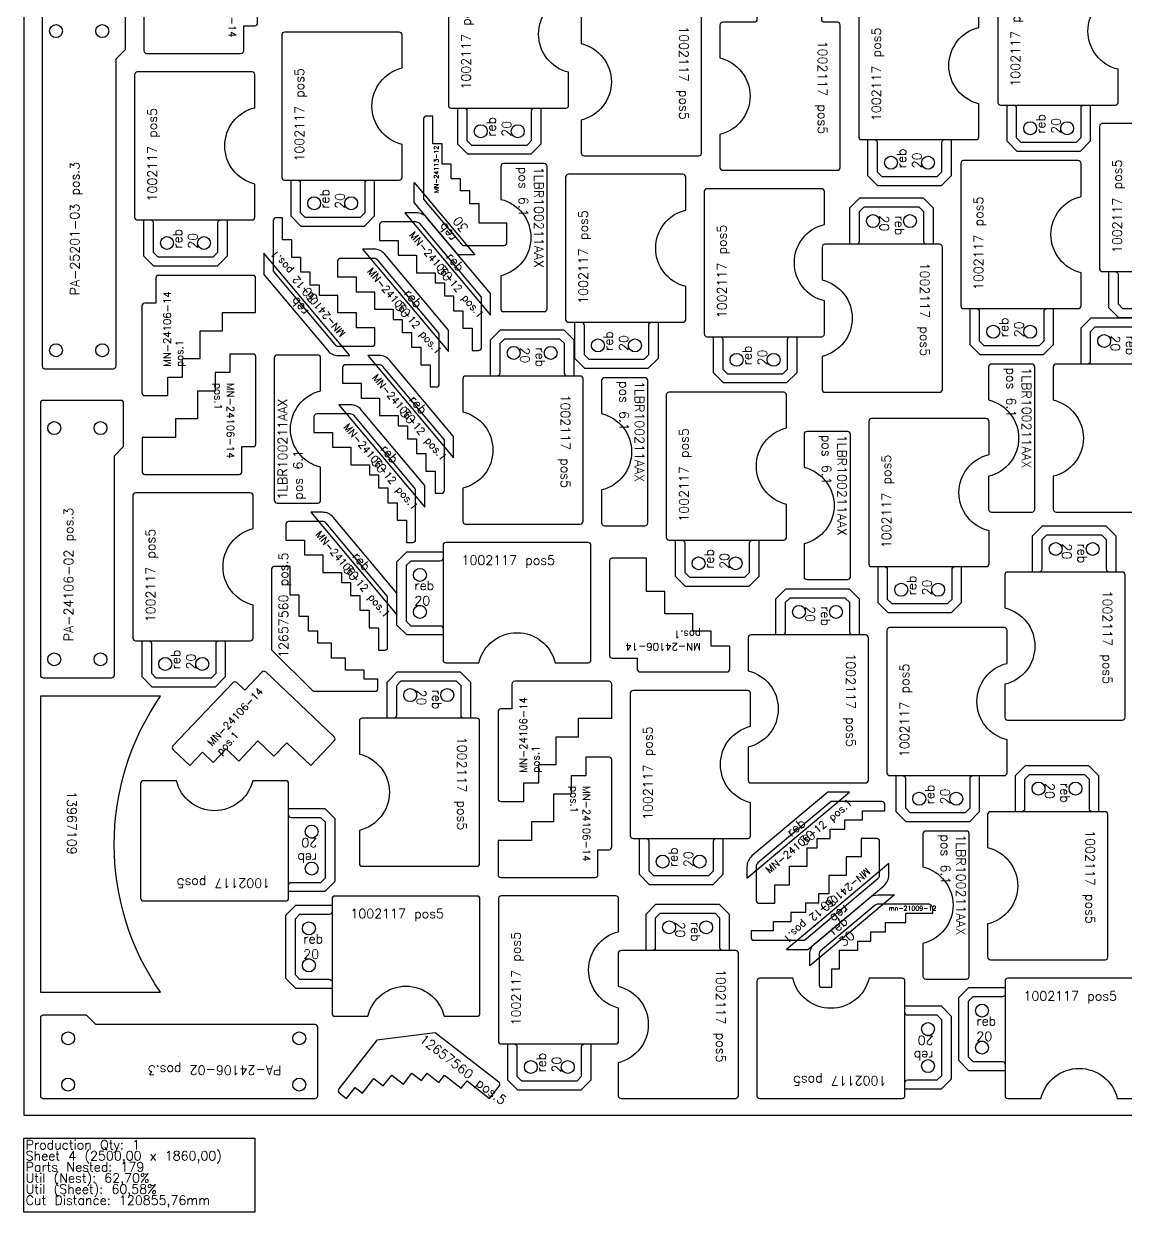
# Model space of a CAD drawing. Header units: millimetres. Extents: x 7875 to 10375, y -105 to 1860.
# Drawn here: x 7875 to 9066, y -105 to 1180 of the extents above; entities that cross this region are included whole.
import ezdxf

# ---------------------------------------------------------------- set-up
doc = ezdxf.new("R2010")
doc.units = ezdxf.units.MM
for name, color, linetype in [('1002117', 7, 'Continuous'), ('12657560', 7, 'Continuous'), ('13967109', 7, 'Continuous'), ('1LBR100211AAX', 7, 'Continuous'), ('MN-21009-12', 7, 'Continuous'), ('MN-24106-12', 7, 'Continuous'), ('MN-24106-14', 7, 'Continuous'), ('MN24113-12', 7, 'Continuous'), ('PA-24106-02', 7, 'Continuous'), ('PA-25201-03', 7, 'Continuous'), ('reb 30', 6, 'Continuous'), ('Rebaixo', 6, 'Continuous'), ('sheet', 24, 'Continuous'), ('Stats', 7, 'Continuous'), ('Texto', 7, 'Continuous')]:
    doc.layers.add(name, color=color, linetype=linetype)
doc.styles.get("Standard").update_dxf_attribs({"font": 'txt.shx'})

msp = doc.modelspace()

# ---------------------------------------------------------------- linework, layer by layer
at = {"layer": '1002117', "color": 4}
for points in [[(8464.3, 1245.8, 0.414214), (8461.3, 1248.8), (8337.3, 1248.8, 0.414214), (8334.3, 1245.8), (8334.3, 1091.8, 0.414214), (8337.3, 1088.8), (8351.3, 1088.8, -0.414214), (8354.3, 1085.8), (8354.3, 1053.8), (8359.3, 1048.8), (8419.3, 1048.8), (8424.3, 1053.8), (8424.3, 1085.8, -0.414214), (8427.3, 1088.8), (8461.3, 1088.8, 0.414214), (8464.3, 1091.8), (8464.3, 1127.5, -0.786796), (8464.3, 1210.1)], [(9058.5, 1249, 0.414214), (9055.5, 1252), (8931.5, 1252, 0.414214), (8928.5, 1249), (8928.5, 1095, 0.414214), (8931.5, 1092), (8945.5, 1092, -0.414214), (8948.5, 1089), (8948.5, 1057), (8953.5, 1052), (9013.5, 1052), (9018.5, 1057), (9018.5, 1089, -0.414214), (9021.5, 1092), (9055.5, 1092, 0.414214), (9058.5, 1095), (9058.5, 1130.7, -0.786796), (9058.5, 1213.3)], [(8478, 1040.2, 0.414214), (8481, 1037.2), (8605, 1037.2, 0.414214), (8608, 1040.2), (8608, 1194.2, 0.414214), (8605, 1197.2), (8591, 1197.2, -0.414214), (8588, 1200.2), (8588, 1232.2), (8583, 1237.2), (8523, 1237.2), (8518, 1232.2), (8518, 1200.2, -0.414214), (8515, 1197.2), (8481, 1197.2, 0.414214), (8478, 1194.2), (8478, 1158.5, -0.786796), (8478, 1075.9)], [(8628, 1024.6, 0.414214), (8631, 1021.6), (8755, 1021.6, 0.414214), (8758, 1024.6), (8758, 1178.6, 0.414214), (8755, 1181.6), (8741, 1181.6, -0.414214), (8738, 1184.6), (8738, 1216.6), (8733, 1221.6), (8673, 1221.6), (8668, 1216.6), (8668, 1184.6, -0.414214), (8665, 1181.6), (8631, 1181.6, 0.414214), (8628, 1178.6), (8628, 1143, -0.786796), (8628, 1060.3)], [(8908, 1211.7, 0.414214), (8905, 1214.7), (8781, 1214.7, 0.414214), (8778, 1211.7), (8778, 1057.7, 0.414214), (8781, 1054.7), (8795, 1054.7, -0.414214), (8798, 1051.7), (8798, 1019.7), (8803, 1014.7), (8863, 1014.7), (8868, 1019.7), (8868, 1051.7, -0.414214), (8871, 1054.7), (8905, 1054.7, 0.414214), (8908, 1057.7), (8908, 1093.4, -0.786796), (8908, 1176)], [(8284.1, 1167.9, 0.414214), (8281.1, 1170.9), (8157.1, 1170.9, 0.414214), (8154.1, 1167.9), (8154.1, 1013.9, 0.414214), (8157.1, 1010.9), (8171.1, 1010.9, -0.414214), (8174.1, 1007.9), (8174.1, 975.9), (8179.1, 970.9), (8239.1, 970.9), (8244.1, 975.9), (8244.1, 1007.9, -0.414214), (8247.1, 1010.9), (8281.1, 1010.9, 0.414214), (8284.1, 1013.9), (8284.1, 1049.6, -0.786796), (8284.1, 1132.2)], [(8124.9, 1124.9, 0.414214), (8121.9, 1127.9), (7997.9, 1127.9, 0.414214), (7994.9, 1124.9), (7994.9, 970.9, 0.414214), (7997.9, 967.9), (8011.9, 967.9, -0.414214), (8014.9, 964.9), (8014.9, 932.9), (8019.9, 927.9), (8079.9, 927.9), (8084.9, 932.9), (8084.9, 964.9, -0.414214), (8087.9, 967.9), (8121.9, 967.9, 0.414214), (8124.9, 970.9), (8124.9, 1006.6, -0.786796), (8124.9, 1089.2)], [(9168.5, 1069, 0.414214), (9165.5, 1072), (9041.5, 1072, 0.414214), (9038.5, 1069), (9038.5, 915, 0.414214), (9041.5, 912), (9055.5, 912, -0.414214), (9058.5, 909), (9058.5, 877), (9063.5, 872), (9123.5, 872), (9128.5, 877), (9128.5, 909, -0.414214), (9131.5, 912), (9165.5, 912, 0.414214), (9168.5, 915), (9168.5, 950.7, -0.786796), (9168.5, 1033.3)], [(9018.5, 1029, 0.414214), (9015.5, 1032), (8891.5, 1032, 0.414214), (8888.5, 1029), (8888.5, 875, 0.414214), (8891.5, 872), (8905.5, 872, -0.414214), (8908.5, 869), (8908.5, 837), (8913.5, 832), (8973.5, 832), (8978.5, 837), (8978.5, 869, -0.414214), (8981.5, 872), (9015.5, 872, 0.414214), (9018.5, 875), (9018.5, 910.7, -0.786796), (9018.5, 993.3)], [(8591, 1014.2, 0.414214), (8588, 1017.2), (8464, 1017.2, 0.414214), (8461, 1014.2), (8461, 860.2, 0.414214), (8464, 857.2), (8478, 857.2, -0.414214), (8481, 854.2), (8481, 822.2), (8486, 817.2), (8546, 817.2), (8551, 822.2), (8551, 854.2, -0.414214), (8554, 857.2), (8588, 857.2, 0.414214), (8591, 860.2), (8591, 895.9, -0.786796), (8591, 978.5)], [(8741, 998.6, 0.414214), (8738, 1001.6), (8614, 1001.6, 0.414214), (8611, 998.6), (8611, 844.6, 0.414214), (8614, 841.6), (8628, 841.6, -0.414214), (8631, 838.6), (8631, 806.6), (8636, 801.6), (8696, 801.6), (8701, 806.6), (8701, 838.6, -0.414214), (8704, 841.6), (8738, 841.6, 0.414214), (8741, 844.6), (8741, 880.3, -0.786796), (8741, 963)], [(8738.5, 784.6, 0.414214), (8741.5, 781.6), (8865.5, 781.6, 0.414214), (8868.5, 784.6), (8868.5, 938.6, 0.414214), (8865.5, 941.6), (8851.5, 941.6, -0.414214), (8848.5, 944.6), (8848.5, 976.6), (8843.5, 981.6), (8783.5, 981.6), (8778.5, 976.6), (8778.5, 944.6, -0.414214), (8775.5, 941.6), (8741.5, 941.6, 0.414214), (8738.5, 938.6), (8738.5, 903, -0.786796), (8738.5, 820.3)], [(8988.5, 655, 0.414214), (8991.5, 652), (9115.5, 652, 0.414214), (9118.5, 655), (9118.5, 809, 0.414214), (9115.5, 812), (9101.5, 812, -0.414214), (9098.5, 815), (9098.5, 847), (9093.5, 852), (9033.5, 852), (9028.5, 847), (9028.5, 815, -0.414214), (9025.5, 812), (8991.5, 812, 0.414214), (8988.5, 809), (8988.5, 773.3, -0.786796), (8988.5, 690.7)], [(8349.9, 642.1, 0.414214), (8352.9, 639.1), (8476.9, 639.1, 0.414214), (8479.9, 642.1), (8479.9, 796.1, 0.414214), (8476.9, 799.1), (8462.9, 799.1, -0.414214), (8459.9, 802.1), (8459.9, 834.1), (8454.9, 839.1), (8394.9, 839.1), (8389.9, 834.1), (8389.9, 802.1, -0.414214), (8386.9, 799.1), (8352.9, 799.1, 0.414214), (8349.9, 796.1), (8349.9, 760.4, -0.786796), (8349.9, 677.8)], [(8699.9, 778.6, 0.414214), (8696.9, 781.6), (8572.9, 781.6, 0.414214), (8569.9, 778.6), (8569.9, 624.6, 0.414214), (8572.9, 621.6), (8586.9, 621.6, -0.414214), (8589.9, 618.6), (8589.9, 586.6), (8594.9, 581.6), (8654.9, 581.6), (8659.9, 586.6), (8659.9, 618.6, -0.414214), (8662.9, 621.6), (8696.9, 621.6, 0.414214), (8699.9, 624.6), (8699.9, 660.3, -0.786796), (8699.9, 743)], [(8919, 750, 0.414214), (8916, 753), (8792, 753, 0.414214), (8789, 750), (8789, 596, 0.414214), (8792, 593), (8806, 593, -0.414214), (8809, 590), (8809, 558), (8814, 553), (8874, 553), (8879, 558), (8879, 590, -0.414214), (8882, 593), (8916, 593, 0.414214), (8919, 596), (8919, 631.7, -0.786796), (8919, 714.3)], [(8123, 669.8, 0.414214), (8120, 672.8), (7996, 672.8, 0.414214), (7993, 669.8), (7993, 515.8, 0.414214), (7996, 512.8), (8010, 512.8, -0.414214), (8013, 509.8), (8013, 477.8), (8018, 472.8), (8078, 472.8), (8083, 477.8), (8083, 509.8, -0.414214), (8086, 512.8), (8120, 512.8, 0.414214), (8123, 515.8), (8123, 551.5, -0.786796), (8123, 634.1)], [(8485.5, 489.1, 0.414214), (8488.5, 492.1), (8488.5, 616.1, 0.414214), (8485.5, 619.1), (8331.5, 619.1, 0.414214), (8328.5, 616.1), (8328.5, 602.1, -0.414214), (8325.5, 599.1), (8293.5, 599.1), (8288.5, 594.1), (8288.5, 534.1), (8293.5, 529.1), (8325.5, 529.1, -0.414214), (8328.5, 526.1), (8328.5, 492.1, 0.414214), (8331.5, 489.1), (8367.2, 489.1, -0.786796), (8449.8, 489.1)], [(8936.1, 430.1, 0.414214), (8939.1, 427.1), (9063.1, 427.1, 0.414214), (9066.1, 430.1), (9066.1, 584.1, 0.414214), (9063.1, 587.1), (9049.1, 587.1, -0.414214), (9046.1, 590.1), (9046.1, 622.1), (9041.1, 627.1), (8981.1, 627.1), (8976.1, 622.1), (8976.1, 590.1, -0.414214), (8973.1, 587.1), (8939.1, 587.1, 0.414214), (8936.1, 584.1), (8936.1, 548.4, -0.786796), (8936.1, 465.8)], [(8658.5, 362.1, 0.414214), (8661.5, 359.1), (8785.5, 359.1, 0.414214), (8788.5, 362.1), (8788.5, 516.1, 0.414214), (8785.5, 519.1), (8771.5, 519.1, -0.414214), (8768.5, 522.1), (8768.5, 554.1), (8763.5, 559.1), (8703.5, 559.1), (8698.5, 554.1), (8698.5, 522.1, -0.414214), (8695.5, 519.1), (8661.5, 519.1, 0.414214), (8658.5, 516.1), (8658.5, 480.4, -0.786796), (8658.5, 397.8)], [(8938.5, 524.1, 0.414214), (8935.5, 527.1), (8811.5, 527.1, 0.414214), (8808.5, 524.1), (8808.5, 370.1, 0.414214), (8811.5, 367.1), (8825.5, 367.1, -0.414214), (8828.5, 364.1), (8828.5, 332.1), (8833.5, 327.1), (8893.5, 327.1), (8898.5, 332.1), (8898.5, 364.1, -0.414214), (8901.5, 367.1), (8935.5, 367.1, 0.414214), (8938.5, 370.1), (8938.5, 405.7, -0.786796), (8938.5, 488.4)], [(8238, 272.1, 0.414214), (8241, 269.1), (8365, 269.1, 0.414214), (8368, 272.1), (8368, 426.1, 0.414214), (8365, 429.1), (8351, 429.1, -0.414214), (8348, 432.1), (8348, 464.1), (8343, 469.1), (8283, 469.1), (8278, 464.1), (8278, 432.1, -0.414214), (8275, 429.1), (8241, 429.1, 0.414214), (8238, 426.1), (8238, 390.4, -0.786796), (8238, 307.8)], [(8661, 456.1, 0.414214), (8658, 459.1), (8534, 459.1, 0.414214), (8531, 456.1), (8531, 302.1, 0.414214), (8534, 299.1), (8548, 299.1, -0.414214), (8551, 296.1), (8551, 264.1), (8556, 259.1), (8616, 259.1), (8621, 264.1), (8621, 296.1, -0.414214), (8624, 299.1), (8658, 299.1, 0.414214), (8661, 302.1), (8661, 337.8, -0.786796), (8661, 420.4)], [(8004.4, 361.6, 0.414214), (8001.4, 358.6), (8001.4, 234.6, 0.414214), (8004.4, 231.6), (8158.4, 231.6, 0.414214), (8161.4, 234.6), (8161.4, 248.6, -0.414214), (8164.4, 251.6), (8196.4, 251.6), (8201.4, 256.6), (8201.4, 316.6), (8196.4, 321.6), (8164.4, 321.6, -0.414214), (8161.4, 324.6), (8161.4, 358.6, 0.414214), (8158.4, 361.6), (8122.7, 361.6, -0.786796), (8040.1, 361.6)], [(8917.5, 171, 0.414214), (8920.5, 168), (9044.5, 168, 0.414214), (9047.5, 171), (9047.5, 325, 0.414214), (9044.5, 328), (9030.5, 328, -0.414214), (9027.5, 331), (9027.5, 363), (9022.5, 368), (8962.5, 368), (8957.5, 363), (8957.5, 331, -0.414214), (8954.5, 328), (8920.5, 328, 0.414214), (8917.5, 325), (8917.5, 289.3, -0.786796), (8917.5, 206.7)], [(8365.4, 106.9, 0.414214), (8368.4, 109.9), (8368.4, 233.9, 0.414214), (8365.4, 236.9), (8211.4, 236.9, 0.414214), (8208.4, 233.9), (8208.4, 219.9, -0.414214), (8205.4, 216.9), (8173.4, 216.9), (8168.4, 211.9), (8168.4, 151.9), (8173.4, 146.9), (8205.4, 146.9, -0.414214), (8208.4, 143.9), (8208.4, 109.9, 0.414214), (8211.4, 106.9), (8247.1, 106.9, -0.786796), (8329.7, 106.9)], [(8518.4, 234, 0.414214), (8515.4, 237), (8391.4, 237, 0.414214), (8388.4, 234), (8388.4, 80, 0.414214), (8391.4, 77), (8405.4, 77, -0.414214), (8408.4, 74), (8408.4, 42), (8413.4, 37), (8473.4, 37), (8478.4, 42), (8478.4, 74, -0.414214), (8481.4, 77), (8515.4, 77, 0.414214), (8518.4, 80), (8518.4, 115.7, -0.786796), (8518.4, 198.3)], [(8518, 21, 0.414214), (8521, 18), (8645, 18, 0.414214), (8648, 21), (8648, 175, 0.414214), (8645, 178), (8631, 178, -0.414214), (8628, 181), (8628, 213), (8623, 218), (8563, 218), (8558, 213), (8558, 181, -0.414214), (8555, 178), (8521, 178, 0.414214), (8518, 175), (8518, 139.3, -0.786796), (8518, 56.7)], [(8671, 148, 0.414214), (8668, 145), (8668, 21, 0.414214), (8671, 18), (8825, 18, 0.414214), (8828, 21), (8828, 35, -0.414214), (8831, 38), (8863, 38), (8868, 43), (8868, 103), (8863, 108), (8831, 108, -0.414214), (8828, 111), (8828, 145, 0.414214), (8825, 148), (8789.3, 148, -0.786796), (8706.7, 148)], [(9093.4, 18, 0.414214), (9096.4, 21), (9096.4, 145, 0.414214), (9093.4, 148), (8939.4, 148, 0.414214), (8936.4, 145), (8936.4, 131, -0.414214), (8933.4, 128), (8901.4, 128), (8896.4, 123), (8896.4, 63), (8901.4, 58), (8933.4, 58, -0.414214), (8936.4, 55), (8936.4, 21, 0.414214), (8939.4, 18), (8975.1, 18, -0.786796), (9057.7, 18)]]:
    msp.add_lwpolyline(points, format="xyb", close=True, dxfattribs=at)
for centre in [(8369.3, 1063.8), (8409.3, 1063.8), (8963.5, 1067), (9003.5, 1067), (8813, 1029.7), (8853, 1029.7), (8189.1, 985.9), (8229.1, 985.9), (8793.5, 966.6), (8833.5, 966.6), (8029.9, 942.9), (8069.9, 942.9), (8923.5, 847), (8963.5, 847), (8496, 832.2), (8536, 832.2), (9043.5, 837), (8404.9, 824.1), (8444.9, 824.1), (8646, 816.6), (8686, 816.6), (8991.1, 612.1), (9031.1, 612.1), (8604.9, 596.6), (8644.9, 596.6), (8303.5, 584.1), (8824, 568), (8864, 568), (8303.5, 544.1), (8713.5, 544.1), (8753.5, 544.1), (8028, 487.8), (8068, 487.8), (8293, 454.1), (8333, 454.1), (8972.5, 353), (9012.5, 353), (8843.5, 342.1), (8883.5, 342.1), (8186.4, 306.6), (8186.4, 266.6), (8566, 274.1), (8606, 274.1), (8183.4, 201.9), (8573, 203), (8613, 203), (8183.4, 161.9), (8911.4, 113), (8853, 93), (8911.4, 73), (8423.4, 52), (8463.4, 52), (8853, 53)]:
    msp.add_circle(centre, 7, dxfattribs=at)
at = {"layer": '12657560', "color": 5}
for points in [[(8163, 593.2), (8146, 593.2, 0.414214), (8143, 590.2), (8143, 503.2), (8188, 458.2), (8255, 458.2, 0.414214), (8258, 461.2), (8258, 471.2), (8243, 471.2), (8243, 481.2), (8223, 481.2), (8223, 494.2), (8208, 494.2), (8208, 510.2), (8193, 510.2), (8193, 523.2), (8183, 523.2), (8183, 539.2), (8173, 539.2), (8173, 562.2), (8163, 562.2)], [(8378.8, 18), (8389.3, 31.4, 0.414214), (8388.7, 35.6), (8320.1, 89.1), (8256.9, 81.2), (8215.8, 28.4, 0.414214), (8216.3, 24.1), (8224.2, 18), (8233.4, 29.8), (8241.3, 23.7), (8253.6, 39.5), (8263.8, 31.5), (8273.1, 43.3), (8285.7, 33.5), (8294.9, 45.3), (8305.2, 37.3), (8311.3, 45.2), (8323.9, 35.4), (8330.1, 43.3), (8348.2, 29.2), (8354.4, 37)]]:
    msp.add_lwpolyline(points, format="xyb", close=True, dxfattribs=at)
at = {"layer": '13967109', "color": 5}
msp.add_lwpolyline([(7893, 452.8), (7893, 132.8), (8023, 132.8, -0.313859), (8023, 452.8)], format="xyb", close=True, dxfattribs=at)
at = {"layer": '1LBR100211AAX', "color": 5}
for points in [[(8438, 1028.8), (8394, 1028.8, 0.414214), (8391, 1025.8), (8391, 990.1, -0.786796), (8391, 907.5), (8391, 871.8, 0.414214), (8394, 868.8), (8438, 868.8, 0.414214), (8441, 871.8), (8441, 1025.8, 0.414214)], [(8149, 661.8), (8193, 661.8, 0.414214), (8196, 664.8), (8196, 700.5, -0.786796), (8196, 783.1), (8196, 818.8, 0.414214), (8193, 821.8), (8149, 821.8, 0.414214), (8146, 818.8), (8146, 664.8, 0.414214)], [(8965.5, 812), (8921.5, 812, 0.414214), (8918.5, 809), (8918.5, 773.3, -0.786796), (8918.5, 690.7), (8918.5, 655, 0.414214), (8921.5, 652), (8965.5, 652, 0.414214), (8968.5, 655), (8968.5, 809, 0.414214)], [(8546.9, 797.2), (8502.9, 797.2, 0.414214), (8499.9, 794.2), (8499.9, 758.5, -0.786796), (8499.9, 675.9), (8499.9, 640.2, 0.414214), (8502.9, 637.2), (8546.9, 637.2, 0.414214), (8549.9, 640.2), (8549.9, 794.2, 0.414214)], [(8766, 739.1), (8722, 739.1, 0.414214), (8719, 736.1), (8719, 700.4, -0.786796), (8719, 617.8), (8719, 582.1, 0.414214), (8722, 579.1), (8766, 579.1, 0.414214), (8769, 582.1), (8769, 736.1, 0.414214)], [(8894.5, 307.1), (8850.5, 307.1, 0.414214), (8847.5, 304.1), (8847.5, 268.4, -0.786796), (8847.5, 185.7), (8847.5, 150.1, 0.414214), (8850.5, 147.1), (8894.5, 147.1, 0.414214), (8897.5, 150.1), (8897.5, 304.1, 0.414214)]]:
    msp.add_lwpolyline(points, format="xyb", close=True, dxfattribs=at)
at = {"layer": 'MN-21009-12', "color": 6}
msp.add_lwpolyline([(8757.1, 158.2), (8757.1, 178.2), (8777.1, 178.2), (8777.1, 188.2), (8791.1, 188.2), (8791.1, 198.2), (8807.1, 198.2), (8807.1, 208.2), (8829.1, 208.2), (8829.1, 218.2), (8858.1, 218.2), (8858.1, 223.2, 0.414214), (8853.1, 228.2), (8799, 228.2, 0.176327), (8795.8, 227), (8736.9, 177.7, 0.221695), (8735.1, 173.8), (8735.1, 141.2, 0.414214), (8738.1, 138.2), (8749.1, 138.2), (8749.1, 158.2)], format="xyb", close=True, dxfattribs=at)
at = {"layer": 'MN-24106-12', "color": 1}
for points in [[(8154.8, 970.3), (8147.8, 970.3, 0.414214), (8144.8, 967.3), (8144.8, 912.4), (8211.4, 833.1, 0.221695), (8215.2, 831.3), (8251.8, 831.3, 0.414214), (8254.8, 834.3), (8254.8, 851.3), (8234.8, 851.3), (8234.8, 867.3), (8214.8, 867.3), (8214.8, 886.3), (8194.8, 886.3), (8194.8, 897.3), (8184.8, 897.3), (8184.8, 911.3), (8174.8, 911.3), (8174.8, 927.3), (8164.8, 927.3), (8164.8, 946.3), (8154.8, 946.3)], [(8359.9, 826.7), (8366.9, 826.7, 0.414214), (8369.9, 829.7), (8369.9, 884.5), (8303.4, 963.9, 0.221695), (8299.5, 965.7), (8262.9, 965.7, 0.414214), (8259.9, 962.7), (8259.9, 945.7), (8279.9, 945.7), (8279.9, 929.7), (8299.9, 929.7), (8299.9, 910.7), (8319.9, 910.7), (8319.9, 899.7), (8329.9, 899.7), (8329.9, 885.7), (8339.9, 885.7), (8339.9, 869.7), (8349.9, 869.7), (8349.9, 850.7), (8359.9, 850.7)], [(8314.4, 787.3), (8321.4, 787.3, 0.414214), (8324.4, 790.3), (8324.4, 845.2), (8257.8, 924.5, 0.221695), (8254, 926.3), (8217.4, 926.3, 0.414214), (8214.4, 923.3), (8214.4, 906.3), (8234.4, 906.3), (8234.4, 890.3), (8254.4, 890.3), (8254.4, 871.3), (8274.4, 871.3), (8274.4, 860.3), (8284.4, 860.3), (8284.4, 846.3), (8294.4, 846.3), (8294.4, 830.3), (8304.4, 830.3), (8304.4, 811.3), (8314.4, 811.3)], [(8319.9, 672.3), (8326.9, 672.3, 0.414214), (8329.9, 675.3), (8329.9, 730.2), (8263.4, 809.5, 0.221695), (8259.5, 811.3), (8222.9, 811.3, 0.414214), (8219.9, 808.3), (8219.9, 791.3), (8239.9, 791.3), (8239.9, 775.3), (8259.9, 775.3), (8259.9, 756.3), (8279.9, 756.3), (8279.9, 745.3), (8289.9, 745.3), (8289.9, 731.3), (8299.9, 731.3), (8299.9, 715.3), (8309.9, 715.3), (8309.9, 696.3), (8319.9, 696.3)], [(8288.8, 619.1), (8295.8, 619.1, 0.414214), (8298.8, 622.1), (8298.8, 676.9), (8232.2, 756.3, 0.221695), (8228.4, 758.1), (8191.8, 758.1, 0.414214), (8188.8, 755.1), (8188.8, 738.1), (8208.8, 738.1), (8208.8, 722.1), (8228.8, 722.1), (8228.8, 703.1), (8248.8, 703.1), (8248.8, 692.1), (8258.8, 692.1), (8258.8, 678.1), (8268.8, 678.1), (8268.8, 662.1), (8278.8, 662.1), (8278.8, 643.1), (8288.8, 643.1)], [(8258.5, 502.8), (8265.5, 502.8, 0.414214), (8268.5, 505.8), (8268.5, 560.7), (8202, 640, 0.221695), (8198.2, 641.8), (8161.5, 641.8, 0.414214), (8158.5, 638.8), (8158.5, 621.8), (8178.5, 621.8), (8178.5, 605.8), (8198.5, 605.8), (8198.5, 586.8), (8218.5, 586.8), (8218.5, 575.8), (8228.5, 575.8), (8228.5, 561.8), (8238.5, 561.8), (8238.5, 545.8), (8248.5, 545.8), (8248.5, 526.8), (8258.5, 526.8)], [(8806.2, 329.1), (8806.2, 336.1, 0.414214), (8803.2, 339.1), (8748.3, 339.1), (8669, 272.6, 0.221695), (8667.2, 268.7), (8667.2, 232.1, 0.414214), (8670.2, 229.1), (8687.2, 229.1), (8687.2, 249.1), (8703.2, 249.1), (8703.2, 269.1), (8722.2, 269.1), (8722.2, 289.1), (8733.2, 289.1), (8733.2, 299.1), (8747.2, 299.1), (8747.2, 309.1), (8763.2, 309.1), (8763.2, 319.1), (8782.2, 319.1), (8782.2, 329.1)], [(8661.6, 199.1), (8661.6, 192.1, 0.414214), (8664.6, 189.1), (8719.5, 189.1), (8798.8, 255.7, 0.221695), (8800.6, 259.5), (8800.6, 296.1, 0.414214), (8797.6, 299.1), (8780.6, 299.1), (8780.6, 279.1), (8764.6, 279.1), (8764.6, 259.1), (8745.6, 259.1), (8745.6, 239.1), (8734.6, 239.1), (8734.6, 229.1), (8720.6, 229.1), (8720.6, 219.1), (8704.6, 219.1), (8704.6, 209.1), (8685.6, 209.1), (8685.6, 199.1)]]:
    msp.add_lwpolyline(points, format="xyb", close=True, dxfattribs=at)
at = {"layer": 'MN-24106-14', "color": 5}
for points in [[(8040.9, 1187.9), (8004.9, 1187.9), (8004.9, 1150.9, 0.414214), (8007.9, 1147.9), (8109.9, 1147.9, 0.414214), (8112.9, 1150.9), (8112.9, 1177.9), (8124.9, 1177.9, 0.414214), (8127.9, 1180.9), (8127.9, 1274.9, 0.414214), (8124.9, 1277.9), (8099.9, 1277.9), (8099.9, 1257.9), (8083.9, 1257.9), (8083.9, 1237.9), (8064.9, 1237.9), (8064.9, 1207.9), (8040.9, 1207.9)], [(8089.8, 867.9), (8125.8, 867.9), (8125.8, 904.9, 0.414214), (8122.8, 907.9), (8020.8, 907.9, 0.414214), (8017.8, 904.9), (8017.8, 877.9), (8005.8, 877.9, 0.414214), (8002.8, 874.9), (8002.8, 780.9, 0.414214), (8005.8, 777.9), (8030.8, 777.9), (8030.8, 797.9), (8046.8, 797.9), (8046.8, 817.9), (8065.8, 817.9), (8065.8, 847.9), (8089.8, 847.9)], [(8039, 732.8), (8003, 732.8), (8003, 695.8, 0.414214), (8006, 692.8), (8108, 692.8, 0.414214), (8111, 695.8), (8111, 722.8), (8123, 722.8, 0.414214), (8126, 725.8), (8126, 819.8, 0.414214), (8123, 822.8), (8098, 822.8), (8098, 802.8), (8082, 802.8), (8082, 782.8), (8063, 782.8), (8063, 752.8), (8039, 752.8)], [(8548.5, 566.1), (8548.5, 602.1), (8511.5, 602.1, 0.414214), (8508.5, 599.1), (8508.5, 497.1, 0.414214), (8511.5, 494.1), (8538.5, 494.1), (8538.5, 482.1, 0.414214), (8541.5, 479.1), (8635.5, 479.1, 0.414214), (8638.5, 482.1), (8638.5, 507.1), (8618.5, 507.1), (8618.5, 523.1), (8598.5, 523.1), (8598.5, 542.1), (8568.5, 542.1), (8568.5, 566.1)], [(8159.4, 402.6), (8185.5, 377.9), (8210.9, 404.7, 0.414214), (8210.8, 409), (8136.8, 479.1, 0.414214), (8132.5, 479), (8114, 459.4), (8105.3, 467.6, 0.414214), (8101, 467.5), (8036.4, 399.3, 0.414214), (8036.5, 395.1), (8054.6, 377.9), (8068.4, 392.4), (8080, 381.4), (8093.8, 395.9), (8107.6, 382.8), (8128.2, 404.6), (8145.6, 388.1)], [(8475, 429.1), (8511, 429.1), (8511, 466.1, 0.414214), (8508, 469.1), (8406, 469.1, 0.414214), (8403, 466.1), (8403, 439.1), (8391, 439.1, 0.414214), (8388, 436.1), (8388, 342.1, 0.414214), (8391, 339.1), (8416, 339.1), (8416, 359.1), (8432, 359.1), (8432, 379.1), (8451, 379.1), (8451, 409.1), (8475, 409.1)], [(8424, 297), (8388, 297), (8388, 260, 0.414214), (8391, 257), (8493, 257, 0.414214), (8496, 260), (8496, 287), (8508, 287, 0.414214), (8511, 290), (8511, 384, 0.414214), (8508, 387), (8483, 387), (8483, 367), (8467, 367), (8467, 347), (8448, 347), (8448, 317), (8424, 317)]]:
    msp.add_lwpolyline(points, format="xyb", close=True, dxfattribs=at)
at = {"layer": 'MN24113-12', "color": 3}
msp.add_lwpolyline([(8310.4, 1080.2, 0.414214), (8307.4, 1077.2), (8307.4, 990.2), (8347.9, 942, 0.221695), (8351.7, 940.2), (8394.4, 940.2, 0.414214), (8397.4, 943.2), (8397.4, 964.2), (8367.4, 964.2), (8367.4, 985.2), (8357.4, 985.2), (8357.4, 999.2), (8347.4, 999.2), (8347.4, 1012.2), (8337.4, 1012.2), (8337.4, 1028.2), (8327.4, 1028.2), (8327.4, 1050.2), (8317.4, 1050.2), (8317.4, 1080.2)], format="xyb", close=True, dxfattribs=at)
at = {"layer": 'PA-24106-02', "color": 5}
for points in [[(7973, 712.8), (7983, 722.8), (7983, 769.8, 0.414214), (7980, 772.8), (7896, 772.8, 0.414214), (7893, 769.8), (7893, 475.8, 0.414214), (7896, 472.8), (7970, 472.8, 0.414214), (7973, 475.8)], [(7953, 98), (7943, 108), (7896, 108, 0.414214), (7893, 105), (7893, 21, 0.414214), (7896, 18), (8190, 18, 0.414214), (8193, 21), (8193, 95, 0.414214), (8190, 98)]]:
    msp.add_lwpolyline(points, format="xyb", close=True, dxfattribs=at)
for centre in [(7908, 742.8), (7958, 742.8), (7908, 492.8), (7958, 492.8), (7923, 83), (8173, 83), (7923, 33), (8173, 33)]:
    msp.add_circle(centre, 7, dxfattribs=at)
at = {"layer": 'PA-25201-03', "color": 5}
msp.add_lwpolyline([(7974.9, 1142), (7984.9, 1152), (7984.9, 1199, 0.414214), (7981.9, 1202), (7897.9, 1202, 0.414214), (7894.9, 1199), (7894.9, 810, 0.414214), (7897.9, 807), (7971.9, 807, 0.414214), (7974.9, 810)], format="xyb", close=True, dxfattribs=at)
for centre in [(7909.9, 1172), (7959.9, 1172), (7909.9, 827), (7959.9, 827)]:
    msp.add_circle(centre, 7, dxfattribs=at)
at = {"layer": 'reb 30', "color": 6}
msp.add_lwpolyline([(8725.1, 161.3), (8725.1, 173.8, -0.221695), (8730.5, 185.3), (8789.3, 234.7, -0.176327), (8799, 238.2), (8816.8, 238.2)], format="xyb", close=True, dxfattribs=at)
at = {"layer": 'Rebaixo', "color": 4}
for points in [[(8434.3, 1088.8), (8434.3, 1049.7), (8423.4, 1038.8), (8355.2, 1038.8), (8344.3, 1049.7), (8344.3, 1088.8)], [(9028.5, 1092), (9028.5, 1052.9), (9017.7, 1042), (8949.4, 1042), (8938.5, 1052.9), (8938.5, 1092)], [(8878, 1054.7), (8878, 1015.6), (8867.2, 1004.7), (8798.9, 1004.7), (8788, 1015.6), (8788, 1054.7)], [(8254.1, 1010.9), (8254.1, 971.8), (8243.2, 960.9), (8174.9, 960.9), (8164.1, 971.8), (8164.1, 1010.9)], [(8768.5, 941.6), (8768.5, 980.8), (8779.4, 991.6), (8847.7, 991.6), (8858.5, 980.8), (8858.5, 941.6)], [(8094.9, 967.9), (8094.9, 928.7), (8084.1, 917.9), (8015.8, 917.9), (8004.9, 928.7), (8004.9, 967.9)], [(9138.5, 912), (9138.5, 872.9), (9127.7, 862), (9059.4, 862), (9048.5, 872.9), (9048.5, 912)], [(8988.5, 872), (8988.5, 832.9), (8977.7, 822), (8909.4, 822), (8898.5, 832.9), (8898.5, 872)], [(9018.5, 812), (9018.5, 851.1), (9029.4, 862), (9097.7, 862), (9108.5, 851.1), (9108.5, 812)], [(8379.9, 799.1), (8379.9, 838.2), (8390.8, 849.1), (8459.1, 849.1), (8469.9, 838.2), (8469.9, 799.1)], [(8561, 857.2), (8561, 818.1), (8550.1, 807.2), (8481.9, 807.2), (8471, 818.1), (8471, 857.2)], [(8711, 841.6), (8711, 802.5), (8700.1, 791.6), (8631.9, 791.6), (8621, 802.5), (8621, 841.6)], [(8966.1, 587.1), (8966.1, 626.2), (8976.9, 637.1), (9045.2, 637.1), (9056.1, 626.2), (9056.1, 587.1)], [(8669.9, 621.6), (8669.9, 582.5), (8659.1, 571.6), (8590.8, 571.6), (8579.9, 582.5), (8579.9, 621.6)], [(8328.5, 519.1), (8289.4, 519.1), (8278.5, 529.9), (8278.5, 598.2), (8289.4, 609.1), (8328.5, 609.1)], [(8889, 593), (8889, 553.8), (8878.1, 543), (8809.8, 543), (8799, 553.8), (8799, 593)], [(8688.5, 519.1), (8688.5, 558.3), (8699.4, 569.1), (8767.7, 569.1), (8778.5, 558.3), (8778.5, 519.1)], [(8093, 512.8), (8093, 473.7), (8082.1, 462.8), (8013.9, 462.8), (8003, 473.7), (8003, 512.8)], [(8268, 429.1), (8268, 468.2), (8278.9, 479.1), (8347.1, 479.1), (8358, 468.2), (8358, 429.1)], [(8947.5, 328), (8947.5, 367.1), (8958.4, 378), (9026.6, 378), (9037.5, 367.1), (9037.5, 328)], [(8908.5, 367.1), (8908.5, 327.9), (8897.7, 317.1), (8829.4, 317.1), (8818.5, 327.9), (8818.5, 367.1)], [(8161.4, 331.6), (8200.5, 331.6), (8211.4, 320.8), (8211.4, 252.5), (8200.5, 241.6), (8161.4, 241.6)], [(8631, 299.1), (8631, 260), (8620.1, 249.1), (8551.9, 249.1), (8541, 260), (8541, 299.1)], [(8208.4, 136.9), (8169.2, 136.9), (8158.4, 147.8), (8158.4, 216.1), (8169.2, 226.9), (8208.4, 226.9)], [(8548, 178), (8548, 217.1), (8558.8, 228), (8627.1, 228), (8638, 217.1), (8638, 178)], [(8936.4, 48), (8897.2, 48), (8886.4, 58.9), (8886.4, 127.1), (8897.2, 138), (8936.4, 138)], [(8828, 118), (8867.1, 118), (8878, 107.1), (8878, 38.9), (8867.1, 28), (8828, 28)], [(8488.4, 77), (8488.4, 37.9), (8477.5, 27), (8409.2, 27), (8398.4, 37.9), (8398.4, 77)]]:
    msp.add_lwpolyline(points, close=True, dxfattribs=at)
at = {"layer": 'Rebaixo', "color": 3}
msp.add_lwpolyline([(8344.7, 930.2), (8297.4, 986.6), (8297.4, 1008.3), (8363, 930.2)], close=True, dxfattribs=at)
at = {"layer": 'Rebaixo', "color": 1}
for points in [[(8379.9, 864.8), (8379.9, 888.2), (8311, 970.3, 0.221695), (8299.5, 975.7), (8287, 975.7)], [(8134.8, 932.1), (8134.8, 908.8), (8203.7, 826.6, 0.221695), (8215.2, 821.3), (8227.8, 821.3)], [(8334.4, 825.5), (8334.4, 848.8), (8265.5, 930.9, 0.221695), (8254, 936.3), (8241.4, 936.3)], [(8339.9, 710.5), (8339.9, 733.8), (8271, 815.9, 0.221695), (8259.5, 821.3), (8247, 821.3)], [(8308.8, 657.3), (8308.8, 680.6), (8239.9, 762.7, 0.221695), (8228.4, 768.1), (8215.8, 768.1)], [(8278.5, 541), (8278.5, 564.4), (8209.6, 646.5, 0.221695), (8198.2, 651.8), (8185.6, 651.8)], [(8768, 349.1), (8744.7, 349.1), (8662.6, 280.2, 0.221695), (8657.2, 268.7), (8657.2, 256.1)], [(8699.8, 179.1), (8723.1, 179.1), (8805.2, 248, 0.221695), (8810.6, 259.5), (8810.6, 272.1)]]:
    msp.add_lwpolyline(points, format="xyb", close=True, dxfattribs=at)
at = {"layer": 'sheet', "color": 7}
msp.add_lwpolyline([(7875, 0), (10375, 0), (10375, 1860), (7875, 1860)], close=True, dxfattribs=at)
at = {"layer": 'Stats', "color": 151}
msp.add_lwpolyline([(7875, -25), (8125, -25), (8125, -105), (7875, -105), (7875, -25)], close=True, dxfattribs=at)

# ---------------------------------------------------------------- texts
at = {"layer": 'reb 30', "color": 6, "insert": (8744.4, 201.7), "char_height": 10, "attachment_point": 1, "rotation": 40.7839}
msp.add_mtext_dynamic_manual_height_columns('reb 30', width=43.323, gutter_width=12.5, heights=[0], dxfattribs=at)
at = {"layer": 'Rebaixo', "color": 4, "char_height": 10, "attachment_point": 1}
for insert, rotation in [((8969.8, 1061), 90), ((8375.5, 1057.8), 90), ((8819.3, 1023.7), 90), ((8195.3, 979.9), 90), ((8827.3, 972.7), 270), ((8036.2, 936.8), 90), ((8929.8, 841), 90), ((8502.2, 826.2), 90), ((9077.3, 843), 270), ((8438.7, 830.1), 270), ((8652.2, 810.6), 90), ((9024.8, 618.1), 270), ((8611.2, 590.6), 90), ((8830.2, 561.9), 90), ((8747.3, 550.2), 270), ((8034.2, 481.8), 90), ((8326.8, 460.1), 270), ((8849.8, 336), 90), ((9006.3, 359), 270), ((8192.4, 272.9), 180), ((8572.2, 268.1), 90), ((8606.7, 209), 270), ((8859, 59.2), 180), ((8429.6, 46), 90)]:
    msp.add_mtext_dynamic_manual_height_columns('reb\\P20', width=33.653, gutter_width=12.5, heights=[0], dxfattribs=dict(at, insert=insert, rotation=rotation))
at = {"layer": 'Rebaixo', "color": 3, "insert": (8335.4, 942.9), "char_height": 10, "attachment_point": 1, "rotation": 127.6225}
msp.add_mtext_dynamic_manual_height_columns('reb 30', width=41.243, gutter_width=12.5, heights=[0], dxfattribs=at)
at = {"layer": 'Rebaixo', "color": 1, "char_height": 10, "attachment_point": 3}
for insert, rotation in [((8352.6, 917.6), 310), ((8162.2, 879.3), 130), ((8307.1, 878.2), 310), ((8312.6, 763.2), 310), ((8281.4, 710), 310), ((8251.2, 593.8), 310), ((8715.2, 321.8), 40), ((8752.5, 206.5), 220)]:
    msp.add_mtext_dynamic_manual_height_columns('reb 30', width=41.3, gutter_width=12.5, heights=[0], dxfattribs=dict(at, insert=insert, rotation=rotation))
at = {"layer": 'Rebaixo', "color": 4, "char_height": 10, "attachment_point": 1}
for insert in [(8297.5, 577.8), (8177.3, 195.7), (8905.3, 106.8)]:
    msp.add_mtext_dynamic_manual_height_columns('reb\\P20', width=33.653, gutter_width=12.5, heights=[0], dxfattribs=dict(at, insert=insert))
at = {"layer": 'Stats', "color": 60}
for s, p in [('Sheet 4 (2500,00 x 1860,00)', (7877, -49)), ('Production Qty: 1', (7877, -37)), ('Parts Nested: 179', (7877, -61)), ('Util (Nest): 62,70%', (7877, -73)), ('Util (Sheet): 60,58%', (7877, -85)), ('Cut Distance: 120855,76mm', (7877, -97))]:
    msp.add_text(s, height=10, dxfattribs=at).set_placement(p)
at = {"layer": 'Texto', "color": 5, "attachment_point": 1}
for s, insert, char_height, width, rotation in [('MN-24106-14 pos.1', (8104.6, 1246.7), 8, 98.807, 270), ('PA-25201-03 pos.3', (7925.2, 886.3), 10, 197.77, 90), ('1LBR100211AAX pos 6.1', (8437.1, 1025.3), 10, 131.995, 270), ('MN-24106-14 pos.1', (8026.1, 809), 8, 98.807, 90), ('1LBR100211AAX pos 6.1', (8964.6, 808.4), 10, 131.995, 270), ('MN-24106-14 pos.1', (8102.7, 791.6), 8, 98.807, 270), ('1LBR100211AAX pos 6.1', (8546, 793.7), 10, 131.995, 270), ('1LBR100211AAX pos 6.1', (8149.9, 665.4), 10, 131.995, 90), ('1LBR100211AAX pos 6.1', (8765, 735.6), 10, 131.995, 270), ('PA-24106-02 pos.3', (7918.5, 512.3), 10, 196.507, 90), ('12657560 pos.5', (8150.9, 494.3), 10, 151.221, 90), ('MN-24106-14 pos.1', (8607.3, 502.4), 8, 98.807, 180), ('MN-24106-14 pos.1', (8072.7, 403.7), 8, 98.807, 46.5481), ('MN-24106-14 pos.1', (8411.3, 370.3), 8, 98.807, 90), ('13967109', (7932, 350.2), 10, 333.596, 270), ('MN-24106-14 pos.1', (8487.7, 355.8), 8, 98.807, 270), ('1LBR100211AAX pos 6.1', (8893.6, 303.5), 10, 131.995, 270), ('12657560 pos.5', (8308.3, 88.3), 10, 151.221, 322.0925), ('PA-24106-02 pos.3', (8153.5, 43.5), 10, 196.507, 180)]:
    msp.add_mtext(s, dxfattribs=dict(at, insert=insert, char_height=char_height, width=width, rotation=rotation))
at = {"layer": 'Texto', "color": 4, "char_height": 10, "width": 126.181, "attachment_point": 1}
for insert, rotation in [((8348.4, 1108.8), 90), ((8942.6, 1112), 90), ((8594, 1177.3), 270), ((8792.1, 1074.7), 90), ((8744, 1161.7), 270), ((8168.1, 1030.9), 90), ((8009, 987.8), 90), ((9052.6, 932), 90), ((8902.6, 892), 90), ((8475.1, 877.2), 90), ((8625.1, 861.6), 90), ((8854.5, 921.7), 270), ((8465.9, 779.1), 270), ((8584, 641.6), 90), ((8803, 612.9), 90), ((8007.1, 532.8), 90), ((9052, 567.1), 270), ((8774.5, 499.2), 270), ((8822.6, 387), 90), ((8545.1, 319.1), 90), ((8353.9, 409.1), 270), ((9033.4, 308), 270), ((8141.4, 245.7), 180), ((8402.4, 97), 90), ((8633.9, 158), 270), ((8808, 32.1), 180)]:
    msp.add_mtext('1002117 pos5', dxfattribs=dict(at, insert=insert, rotation=rotation))
at = {"layer": 'Texto', "color": 3, "insert": (8318.7, 997.1), "char_height": 5, "width": 114.286, "attachment_point": 1, "rotation": 90}
msp.add_mtext('MN-24113-12', dxfattribs=at)
at = {"layer": 'Texto', "color": 1, "char_height": 8, "width": 165.391, "attachment_point": 1}
for insert, rotation in [((8297.5, 956.5), 310), ((8217.2, 840.4), 130), ((8252, 917.2), 310), ((8257.5, 802.2), 310), ((8226.3, 749), 310), ((8196.1, 632.7), 310), ((8676.3, 266.7), 40), ((8791.5, 261.6), 220)]:
    msp.add_mtext('MN-24106-12 pos.1', dxfattribs=dict(at, insert=insert, rotation=rotation))
at = {"layer": 'Texto', "color": 4, "char_height": 10, "width": 126.181, "attachment_point": 1}
for insert in [(8348.5, 605), (8228.3, 222.9), (8956.3, 133.9)]:
    msp.add_mtext('1002117 pos5', dxfattribs=dict(at, insert=insert))
at = {"layer": 'Texto', "color": 6, "insert": (8810.4, 226.1), "char_height": 5, "width": 130.669, "attachment_point": 1}
msp.add_mtext('mn-21009-12', dxfattribs=at)

doc.saveas('drawing.dxf')
